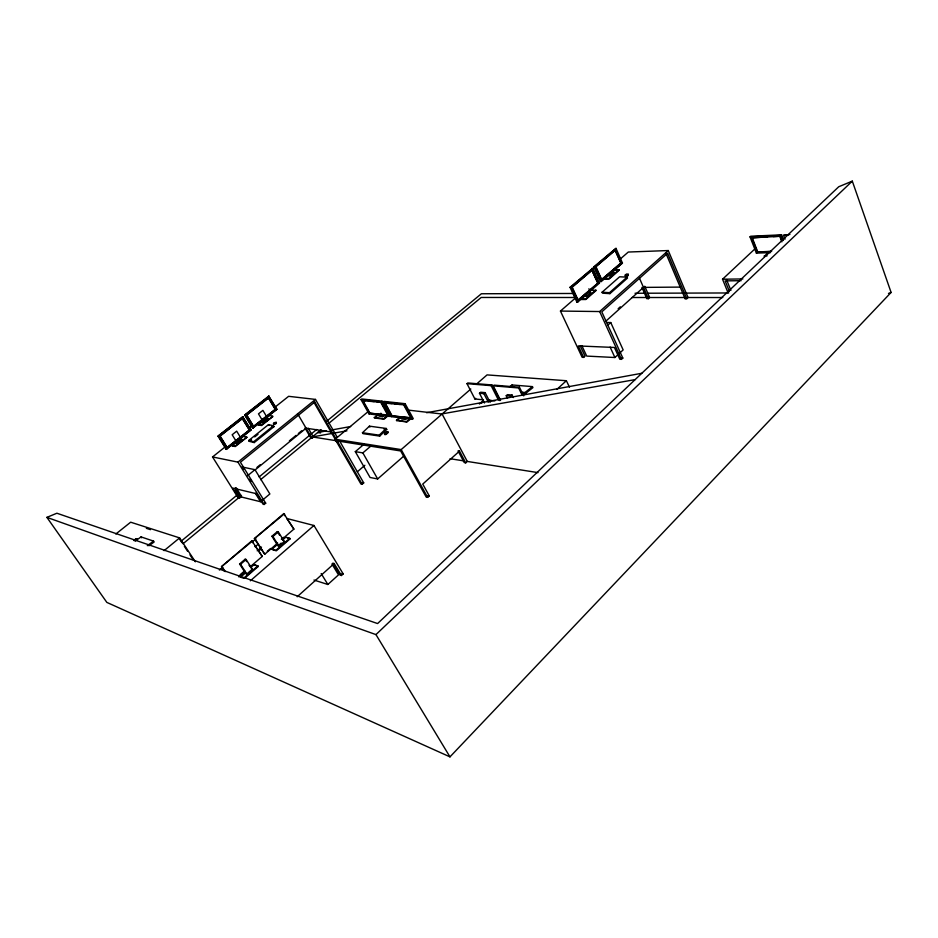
<?xml version="1.0" encoding="UTF-8"?>
<svg xmlns="http://www.w3.org/2000/svg" width="938" height="938" viewBox="0 0 938 938"><rect width="100%" height="100%" fill="white"/><g stroke="black" fill="none" stroke-linecap="round" stroke-linejoin="round"><path stroke-width="1.41" d="M626.783 274.248C621.8 276.769 629.715 277.191 628.143 274.224C621.976 274.142 627.346 277.496 628.143 274.224M387.746 432.395C388.93 430.366 384.674 432.524 384.686 433.333A1.513 0.598 -29.1 0 0 384.709 434.142A1.513 0.598 -29.1 0 0 386.362 433.567L387.746 432.395L386.632 434.048A1.513 0.598 -29.1 0 1 384.979 434.622A1.513 0.598 -29.1 0 1 384.943 433.802L384.686 433.333M388.004 432.864L387.828 431.984M134.99 540.675L136.866 538.623L133.583 540.487M449.97 756.872L891.1 292.445L852.302 181.128L838.748 186.744L377.592 623.559L56.89 513.227L46.9 517.366L106.85 602.407L449.97 756.872L375.962 634.604L46.9 517.366M362.467 432.723L379.187 435.15L386.221 428.455L386.737 429.405L379.714 436.1L362.983 433.649L362.467 432.723L369.431 426.157L386.221 428.455M375.962 634.604L852.302 181.128M764.388 256.555L768.222 252.099M770.391 252.65L756.38 253.108L750.025 236.868L780.897 235.461L781.589 234.817L783.523 239.929M771.364 251.572L757.329 252.041L751.784 237.842L780.228 236.259L781.729 240.21M785.036 239.178L783.57 235.332L789.913 234.43M756.38 253.108L757.06 252.474M757.329 252.041L771.704 251.243M727.982 292.597L722.541 279.219L755.653 248.207M751.784 237.842L767.577 236.833M580.27 345.97L585.042 356.147L583.671 357.39L578.3 345.934L614.425 347.47L619.819 359.277L621.437 359.36L622.82 358.082L601.809 311.862L667.598 253.272L686.78 298.718L688.058 297.522L668.255 250.54L628.296 252.041L619.549 259.65M750.025 236.868L750.705 236.235L781.589 234.817M665.945 253.33L685.127 298.718L686.417 297.522M581.959 345.899L586.719 356.088L614.906 357.519L623.149 349.909L610.755 322.555L606.523 322.473M556.867 389.399L566.376 380.722L569.472 387.183M341.432 575.522L334.186 563.55L332.826 563.152L340.06 575.1L341.432 575.522L343.191 573.915L313.949 525.479L287.122 518.562M337.199 440.907L400.667 450.955L426.215 497.081L427.646 497.363L429.264 495.897L422.745 484.09L459.491 451.119L465.729 462.844L467.276 461.437L538.002 472.623M641.932 287.403L646.845 298.671L648.393 298.671L649.659 297.51L644.758 286.242M313.972 580.047L327.866 584.491L338.501 574.865L331.9 563.961M607.613 325.392L610.755 322.555M297.194 596.756L334.186 563.55M618.142 308.743L620.311 306.796M605.631 321.382L643.48 287.391L680.214 287.098M500.575 400.338L493.236 385.835L518.62 387.957L519.441 387.23L523.744 395.883M513.379 397.56L512.125 395.062L510.905 396.153L506.227 395.73L507.481 398.216M583.671 357.39L582.146 357.319L560.443 311.064L599.663 311.545L668.255 250.54M506.227 395.73L507.446 394.64L512.125 395.062M481.616 402.894L483.527 401.206M602.079 292.222L609.477 292.679L627.041 277.156L627.463 278.117L609.911 293.641L602.513 293.184L602.079 292.222L619.619 276.792L627.041 277.156M479.412 404.008L483.234 400.643M484.465 402.988L479.482 393.28L480.69 392.225L485.145 392.623L490.117 402.379M499.895 400.632L491.946 384.955L467.804 382.962L466.995 383.654L474.909 398.99L475.707 398.298M466.995 383.654L491.137 385.67L491.946 384.955M479.482 393.28L483.938 393.69L485.145 392.623M493.236 385.835L494.045 385.131L519.441 387.23M589.146 291.788L591.198 289.983L596.111 290.499L585.816 299.515L581.161 299.515L585.031 295.376M619.232 270.25L614.308 269.816L619.232 270.25L609.208 279.032L604.529 279.102L608.293 275.057M577.679 302.13L599.441 283.124L592.781 268.35L570.046 287.286L576.905 302.13L577.679 302.13L570.82 287.274L570.046 287.286M601.258 281.541L622.445 263.039L615.996 248.347L593.836 266.802L600.472 281.552L601.258 281.541L594.61 266.779L593.836 266.802M363.932 444.307L355.314 451.647L370.076 477.489L377.662 478.943L404.255 455.692M585.547 296.232L586.719 296.232L590.717 292.726L588.9 288.752M613.921 272.442L610.028 275.854L608.856 275.866L612.749 272.466L613.921 272.442L612.749 269.804M580.915 298.964L585.558 298.976L595.865 289.959M604.283 278.563L608.961 278.492L618.998 269.71M367.989 411.723L335.112 439.23L360.907 483.985L362.15 484.231L363.709 482.871L339.521 440.801M577.855 300.324L598.045 283.042L591.843 270.144L571.875 287.356L577.855 300.324L598.045 283.042M601.41 279.77L621.097 262.933L615.058 250.118L595.618 266.884L601.41 279.77L621.097 262.933M576.905 302.13L585.605 294.532M589.955 290.733L592.136 288.834M600.472 281.552L622.445 263.039M250.364 580.798L313.949 525.479M335.112 439.23L401.194 449.583L470.817 389.024M476.234 384.322L487.068 374.895L566.376 380.722M560.443 311.064L575.768 297.733M596.556 279.641L599.839 276.792M279.032 544.978L281.177 543.125M246.788 573.997L252.322 569.214L246.119 559.505L245.17 559.2L239.6 563.973L245.838 573.681L246.788 573.997L240.55 564.277L239.6 563.973M278.926 546.197L284.296 541.554L278.305 531.881L277.331 531.611L271.938 536.243L277.953 545.904L278.926 546.197L272.911 536.513L271.938 536.243M245.088 577.855L258.22 566.482L257.856 565.907L243.622 578.23L239.835 576.929L245.287 572.215M272.043 549.105L275.936 550.266L289.736 538.306L290.077 538.881L276.288 550.829L272.395 549.668L272.043 549.105L277.343 544.532M570.82 287.274L592.781 268.35M594.61 266.779L615.996 248.347M357.343 471.791L364.87 465.295M571.875 287.356L592.23 270.132M595.618 266.884L615.457 250.106M240.151 574.724L244.443 571.031M267.33 551.274L270.566 548.484M281.353 539.174L283.511 537.322M238.639 576.8L245.076 571.242M250.434 566.611L262.241 556.422L251.853 540.792L221.509 566.634L224.604 571.406M281.998 539.362L293.875 529.114L283.804 513.578L254.374 538.647L264.739 554.264L277.683 543.09M250.751 567.502L254.022 564.664L257.856 565.907M282.631 539.96L285.809 537.216L289.736 538.306M242.379 575.604L245.65 572.778M258.9 550.864L261.069 549M412.439 419.309L413.236 418.618L405.134 403.692L383.865 401.37L383.067 402.039L391.111 416.66L412.439 419.309L404.325 404.384L383.067 402.039M255.124 546.807L258.36 544.04M406.658 418.407L405.462 419.427L401.534 418.946L400.268 416.624M410.692 418.829L406.858 422.123L396.457 420.294L406.553 421.584L409.437 419.11M240.55 564.277L246.119 559.505M272.911 536.513L278.305 531.881M391.545 415.851L411.348 417.902L391.545 415.851L384.92 402.742L391.943 415.511M257.2 550.817L261.538 547.1M396.457 420.294L400.28 417.035M396.751 420.834L399.623 418.383M384.943 433.802L386.925 432.254M355.314 451.647L362.854 452.902L370.428 446.429M221.509 566.634L252.486 540.98M254.374 538.647L284.46 513.743M219.363 570.046L222.693 567.209M252.639 541.683L255.968 538.846M377.885 414.268L374.403 417.973L384.041 419.204L387.84 415.991M389.352 416.437L390.149 415.769L382.118 401.183L361.822 398.967L361.036 399.623L369.009 413.916L389.352 416.437L381.309 401.851L361.036 399.623M404.325 404.384L405.134 403.692M384.521 403.082L404.266 404.876L409.414 414.35M391.111 416.66L391.908 415.98M377.768 413.857L379.022 416.12L382.774 416.589L383.959 415.593M374.11 417.445L383.748 418.676L386.597 416.261M375.352 417.187L377.24 415.593M235.18 487.995L240.843 497.058L239.307 498.336L232.929 488.135L256.59 493.751L263.074 504.234L264.129 504.492L265.7 503.178L240.421 462.223L314.781 402.003L362.15 484.231M236.071 487.643L242.027 497.163L260.565 501.736L269.863 493.963L254.972 469.68L242.156 467.007M381.309 401.851L382.118 401.183M380.887 402.672L387.91 415.405L369.408 413.119L362.431 400.632L381.297 402.343L384.099 407.432M369.408 413.119L388.309 415.065M369.009 413.916L369.795 413.248M362.431 400.632L365.668 400.608M183.004 543.77L241.488 495.452M260.612 479.658L321.077 429.721M328.968 423.202L481.194 297.463L574.9 297.498M305.026 428.045L310.924 438.105L311.967 438.281L313.409 437.096L308.262 428.279M164.115 550.629L179.615 537.896L195.362 561.792M181.304 541.05L236.587 495.499M259.146 476.903L316.681 429.487M326.834 421.127L481.382 293.758L573.564 293.465M247.62 475.695L254.972 469.68M254.608 470.36L306.081 428.197L330.985 431.926M256.953 467.405L260.307 464.662M289.373 440.86L296.08 435.361M298.319 433.532L301.673 430.788M225.026 446.992L212.539 456.947L237.947 462.129L315.473 399.412L337.34 437.425M248.734 440.473L253.694 441.728L273.497 425.77L274.002 426.626L254.21 442.584L249.25 441.329L248.734 440.473L268.479 424.621L273.497 425.77M249.25 441.329L251.443 439.57M254.726 436.92L258.02 434.282M237.232 443.006L241.723 439.418L236.681 431.163L232.167 434.751L237.232 443.006L236.47 442.877L241.723 439.418M263.414 422.077L267.787 418.571L262.886 410.363L258.489 413.857L263.414 422.077L262.64 421.959L267.787 418.571M231.979 445.503L235.016 446.066L246.87 437.296L235.309 446.547L232.272 445.984L237.22 441.306M258.208 424.551L261.303 425.02L272.864 416.484L261.596 425.512L258.489 425.031L262.71 420.951M522.63 393.257L525.538 393.503L532.913 387.617L532.421 386.608L512.031 384.955L509.944 386.597M115.843 534.003L130.663 522.196L179.615 537.896M248.875 427.986L252.287 425.277M274.998 407.174L288.623 396.317L315.473 399.412M227.019 447.649L249.508 429.956L242.297 418.442L219.891 436.147L227.019 447.649L249.508 429.956M253.459 426.544L275.409 409.273L268.397 397.829L246.542 415.088L253.459 426.544L275.409 409.273M226.164 449.325L251.091 429.909L242.637 416.707L218.003 436.147L226.164 449.325L251.091 429.909M252.615 428.197L276.956 409.249L268.714 396.129L244.689 415.088L252.615 428.197L276.956 409.249M240.363 438.796L243.517 436.287L246.577 436.803M267.213 417.351L269.452 415.557L272.583 416.003M258.489 425.031L260.741 423.226M520.684 392.119L525.034 392.494L532.421 386.608M218.003 436.147L243.141 416.777M244.689 415.088L269.229 396.188M219.891 436.147L242.555 418.489M246.542 415.088L268.655 397.864M147.301 545.658L153.539 541.109L154.125 542L148.943 545.787M135.178 541.156L141.052 536.899L153.539 541.109M274.506 422.968C271.258 424.855 277.777 424.433 276.171 422.346L273.978 422.71L273.603 424.175M888.474 293.465L891.1 292.445M641.838 373.265L426.591 412.72M326.295 430.952L317.689 432.512L320.573 432.946M332.017 429.909L350.648 426.52M635.143 379.609L442.033 413.893L467.276 461.437M346.943 430.812L312.342 436.932L336.73 440.79M273.357 423.742L274.986 423.659L276.171 422.346M275.303 422.651L276.417 422.768M783.57 235.332L787.814 235.145M773.205 236.575L780.228 236.259M765.467 252.193L769.676 252.052M764.153 255.945L767.073 255.863M722.541 279.219L742.884 278.938M741.149 280.685L725.121 280.884L729.436 291.519M598.655 283.135L599.441 283.124M589.556 292.738L590.717 292.726M635.026 293.266L645.274 293.231M648.193 293.219L728.674 292.961M632.001 297.51L684.705 297.522M687.636 297.522L722.776 297.534M685.127 298.718L686.78 298.718M621.202 357.999L622.82 358.082M488.487 400.221L491.36 400.503M474.909 398.99L483.445 399.823M487.713 400.245L494.83 400.936M368.517 400.925L374.192 401.558M377.029 401.874L381.297 402.343M386.304 402.894L391.826 403.504M394.593 403.809L400.127 404.419M384.627 407.385L387.5 407.713M407.608 410.035L442.091 414.021M314.781 402.003L313.679 401.874L336.953 442.267L338.067 442.443M383.935 429.018L386.737 429.405M459.491 451.119L458.037 450.897L464.275 462.61L465.729 462.844M450.064 458.717L464.416 460.98M244.83 436.944L246.87 437.296M362.467 482.624L363.709 482.871M427.834 495.616L429.264 495.897M271.492 426.051L274.002 426.626M239.835 496.812L240.843 497.058M264.633 502.92L265.7 503.178M239.307 498.336L238.311 498.078L212.539 456.947M293.875 529.114L286.7 518.304M287.462 538.142L290.077 538.881M284.296 541.554L281.822 538.858M341.831 573.505L343.191 573.915M262.241 556.422L254.855 545.541M146.34 528.329L150.49 529.665M258.22 566.482L254.022 564.664M252.322 569.214L249.039 565.262M136.479 539.467L137.171 539.069L135.295 539.057M141.052 536.899L141.638 537.779M179.533 539.022L181.949 542.68M184.364 546.338L187.577 551.216M189.992 554.874L193.205 559.763M222.13 566.845L225.226 571.617M245.17 559.2L246.717 561.628M255.019 538.834L264.739 554.264M251.853 540.792L253.354 543.172M235.59 490.023L239.131 495.686M237.947 462.129L264.129 504.492M220.149 436.182L227.266 447.696M255.3 493.224L260.565 501.736M218.507 436.229L226.668 449.419M277.331 531.611L279.583 535.235M242.379 466.878L243.88 469.317M249.895 479.06L251.396 481.487M321.183 573.575L327.866 584.491M283.804 513.578L285.258 515.947M253.694 441.728L254.21 442.584M245.205 415.159L253.131 428.279M242.637 416.707L250.587 429.827M242.297 418.442L249.25 429.909M246.8 415.135L253.717 426.591M268.479 424.621L268.983 425.477M268.714 396.129L275.737 407.995M268.397 397.829L275.151 409.238M297.534 413.576L311.967 438.281M362.854 452.902L377.662 478.943M369.431 426.157L369.947 427.083M362.83 400.303L369.795 412.79M379.187 435.15L379.714 436.1M380.887 413.189L382.774 416.589M401.194 449.583L427.646 497.363M385.506 409.976L386.902 412.521M403.868 405.216L410.938 418.242M483.938 393.69L488.299 402.214M491.137 385.67L498.43 400.045M518.62 387.957L522.314 395.379M512.031 384.955L512.523 385.94M525.034 392.494L525.538 393.503M572.262 287.356L578.242 300.324M610.134 347.083L614.906 357.519M585.5 293.571L586.719 296.232M599.663 311.545L621.437 359.36M591.995 268.374L594.774 274.529M591.843 270.144L597.658 283.042M596.005 266.873L601.797 279.77M609.477 292.679L609.911 293.641M619.315 257.727L621.073 261.725M615.058 250.118L620.698 262.945M639.481 278.223L648.393 298.671M726.516 279.571L730.901 290.417M752.135 237.525L757.67 251.724M752.299 240.292L753.882 244.349M779.877 236.587L781.882 241.863M780.897 235.461L782.843 240.574"/></g></svg>
